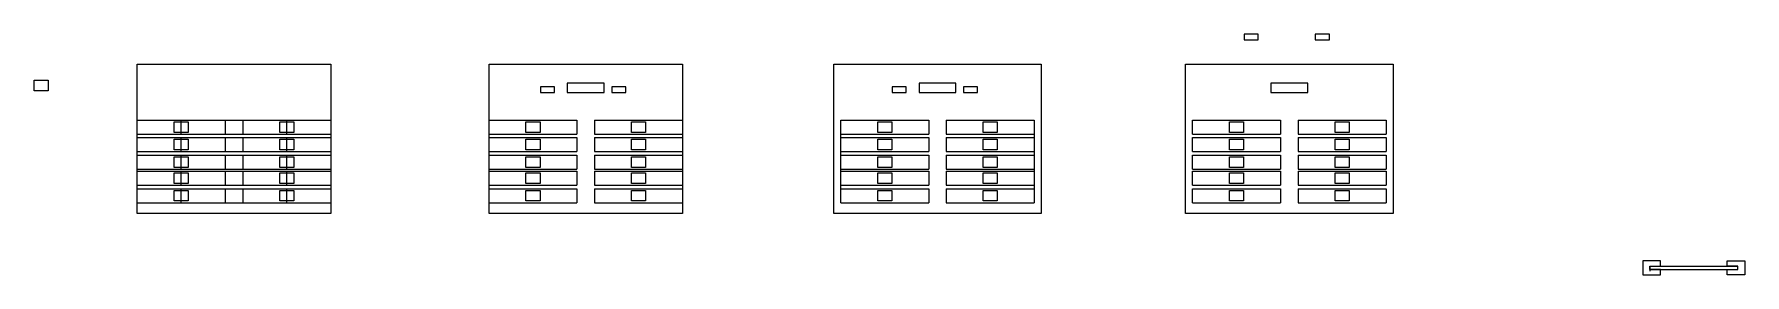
# Model space of a CAD drawing. Header units: inches. Extents: x -12 to 474, y -42 to 27.
import ezdxf

# ---------------------------------------------------------------- set-up
doc = ezdxf.new("R2010")
doc.units = ezdxf.units.IN
doc.header["$MEASUREMENT"] = 0

msp = doc.modelspace()

# ---------------------------------------------------------------- linework, layer by layer
for p, q in [((17.3, 2.23), (72.3, 2.23)), ((29.75, -1.77), (29.75, 2.23)), ((42.25, 2.23), (42.25, -1.77)), ((47.25, 2.23), (47.25, -1.77)), ((59.75, -1.77), (59.75, 2.23)), ((117.3, 2.23), (142.25, 2.23)), ((142.25, 2.23), (142.25, -1.77)), ((147.25, 2.23), (147.25, -1.77)), ((147.25, 2.23), (172.3, 2.23)), ((217.25, 2.23), (242.25, 2.23)), ((242.25, 2.23), (242.25, -1.77)), ((247.25, 2.23), (272.25, 2.23)), ((247.25, 2.23), (247.25, -1.77)), ((317.25, 2.23), (342.25, 2.23)), ((342.25, 2.23), (342.25, -1.77)), ((347.25, 2.23), (372.25, 2.23)), ((347.25, 2.23), (347.25, -1.77)), ((17.3, -1.77), (72.3, -1.77)), ((17.3, -2.67), (72.3, -2.67)), ((29.75, -6.67), (29.75, -2.67)), ((42.25, -2.67), (42.25, -6.67)), ((47.25, -2.67), (47.25, -6.67)), ((59.75, -6.67), (59.75, -2.67)), ((117.3, -1.77), (142.25, -1.77)), ((117.3, -2.67), (142.25, -2.67)), ((142.25, -2.67), (142.25, -6.67)), ((147.25, -1.77), (172.3, -1.77)), ((147.25, -2.67), (147.25, -6.67)), ((147.25, -2.67), (172.3, -2.67)), ((217.25, -1.77), (242.25, -1.77)), ((217.25, -2.67), (242.25, -2.67)), ((242.25, -2.67), (242.25, -6.67)), ((247.25, -1.77), (272.25, -1.77)), ((247.25, -2.67), (272.25, -2.67)), ((247.25, -2.67), (247.25, -6.67)), ((317.25, -1.77), (342.25, -1.77)), ((317.25, -2.67), (342.25, -2.67)), ((342.25, -2.67), (342.25, -6.67)), ((347.25, -1.77), (372.25, -1.77)), ((347.25, -2.67), (372.25, -2.67)), ((347.25, -2.67), (347.25, -6.67)), ((17.3, -6.67), (72.3, -6.67)), ((17.3, -7.72), (72.3, -7.72)), ((29.75, -11.72), (29.75, -7.72)), ((42.25, -7.72), (42.25, -11.72)), ((47.25, -7.72), (47.25, -11.72)), ((59.75, -11.72), (59.75, -7.72)), ((117.3, -6.67), (142.25, -6.67)), ((117.3, -7.72), (142.25, -7.72)), ((142.25, -7.72), (142.25, -11.72)), ((147.25, -6.67), (172.3, -6.67)), ((147.25, -7.72), (147.25, -11.72)), ((147.25, -7.72), (172.3, -7.72)), ((217.25, -6.67), (242.25, -6.67)), ((217.25, -7.72), (242.25, -7.72)), ((242.25, -7.72), (242.25, -11.72)), ((247.25, -6.67), (272.25, -6.67)), ((247.25, -7.72), (272.25, -7.72)), ((247.25, -7.72), (247.25, -11.72)), ((317.25, -6.67), (342.25, -6.67)), ((317.25, -7.72), (342.25, -7.72)), ((342.25, -7.72), (342.25, -11.72)), ((347.25, -6.67), (372.25, -6.67)), ((347.25, -7.72), (372.25, -7.72)), ((347.25, -7.72), (347.25, -11.72)), ((17.3, -11.72), (72.3, -11.72)), ((17.3, -12.27), (72.3, -12.27)), ((29.75, -16.27), (29.75, -12.27)), ((42.25, -12.27), (42.25, -16.27)), ((47.25, -12.27), (47.25, -16.27)), ((59.75, -16.27), (59.75, -12.27)), ((117.3, -11.72), (142.25, -11.72)), ((117.3, -12.27), (142.25, -12.27)), ((142.25, -12.27), (142.25, -16.27)), ((147.25, -11.72), (172.3, -11.72)), ((147.25, -12.27), (147.25, -16.27)), ((147.25, -12.27), (172.3, -12.27)), ((217.25, -11.72), (242.25, -11.72)), ((217.25, -12.27), (242.25, -12.27)), ((242.25, -12.27), (242.25, -16.27)), ((247.25, -11.72), (272.25, -11.72)), ((247.25, -12.27), (272.25, -12.27)), ((247.25, -12.27), (247.25, -16.27)), ((317.25, -11.72), (342.25, -11.72)), ((317.25, -12.27), (342.25, -12.27)), ((342.25, -12.27), (342.25, -16.27)), ((347.25, -11.72), (372.25, -11.72)), ((347.25, -12.27), (372.25, -12.27)), ((347.25, -12.27), (347.25, -16.27)), ((17.3, -16.27), (72.3, -16.27)), ((17.3, -17.27), (72.3, -17.27)), ((29.75, -21.27), (29.75, -17.27)), ((42.25, -17.27), (42.25, -21.27)), ((47.25, -17.27), (47.25, -21.27)), ((59.75, -21.27), (59.75, -17.27)), ((117.3, -16.27), (142.25, -16.27)), ((117.3, -17.27), (142.25, -17.27)), ((142.25, -17.27), (142.25, -21.27)), ((147.25, -16.27), (172.3, -16.27)), ((147.25, -17.27), (147.25, -21.27)), ((147.25, -17.27), (172.3, -17.27)), ((217.25, -16.27), (242.25, -16.27)), ((217.25, -17.27), (242.25, -17.27)), ((242.25, -17.27), (242.25, -21.27)), ((247.25, -16.27), (272.25, -16.27)), ((247.25, -17.27), (272.25, -17.27)), ((247.25, -17.27), (247.25, -21.27)), ((317.25, -16.27), (342.25, -16.27)), ((317.25, -17.27), (342.25, -17.27)), ((342.25, -17.27), (342.25, -21.27)), ((347.25, -16.27), (372.25, -16.27)), ((347.25, -17.27), (372.25, -17.27)), ((347.25, -17.27), (347.25, -21.27)), ((17.3, -21.27), (72.3, -21.27)), ((117.3, -21.27), (142.25, -21.27)), ((147.25, -21.27), (172.3, -21.27)), ((217.25, -21.27), (242.25, -21.27)), ((247.25, -21.27), (272.25, -21.27)), ((317.25, -21.27), (342.25, -21.27)), ((347.25, -21.27), (372.25, -21.27)), ((450.25, -39.27, 24), (450.25, -38.77, 24)), ((447.25, -39.27), (472.25, -39.27)), ((447.25, -40.27), (472.25, -40.27))]:
    msp.add_line(p, q)
at = {"extrusion": (0, -1, 0)}
msp.add_line((447.25, -40.27, 24), (447.25, -40.77, 24), dxfattribs=at)
for points in [[(331.88, 25.08), (335.88, 25.08), (335.88, 26.68), (331.88, 26.68), (331.88, 25.08)], [(352.15, 25.08), (356.15, 25.08), (356.15, 26.68), (352.15, 26.68), (352.15, 25.08)], [(-12.05, 10.58), (-12.05, 13.58), (-8.05, 13.58), (-8.05, 10.58), (-12.05, 10.58)], [(131.88, 10.08), (135.88, 10.08), (135.88, 11.68), (131.88, 11.68), (131.88, 10.08)], [(139.5, 10.13), (150, 10.13), (150, 12.73), (139.5, 12.73), (139.5, 10.13)], [(152.15, 10.08), (156.15, 10.08), (156.15, 11.68), (152.15, 11.68), (152.15, 10.08)], [(231.88, 10.08), (235.88, 10.08), (235.88, 11.68), (231.88, 11.68), (231.88, 10.08)], [(239.5, 10.13), (250, 10.13), (250, 12.73), (239.5, 12.73), (239.5, 10.13)], [(252.15, 10.08), (256.15, 10.08), (256.15, 11.68), (252.15, 11.68), (252.15, 10.08)], [(339.5, 10.13), (350, 10.13), (350, 12.73), (339.5, 12.73), (339.5, 10.13)], [(27.75, -1.27), (27.75, 1.73), (31.75, 1.73), (31.75, -1.27), (27.75, -1.27)], [(57.75, -1.27), (57.75, 1.73), (61.75, 1.73), (61.75, -1.27), (57.75, -1.27)], [(127.75, -1.27), (127.75, 1.73), (131.75, 1.73), (131.75, -1.27), (127.75, -1.27)], [(157.75, -1.27), (157.75, 1.73), (161.75, 1.73), (161.75, -1.27), (157.75, -1.27)], [(217.25, -21.27), (217.25, 2.23)], [(227.75, -1.27), (227.75, 1.73), (231.75, 1.73), (231.75, -1.27), (227.75, -1.27)], [(257.75, -1.27), (257.75, 1.73), (261.75, 1.73), (261.75, -1.27), (257.75, -1.27)], [(272.25, 2.23), (272.25, -21.27)], [(317.25, -1.77), (317.25, 2.23)], [(327.75, -1.27), (327.75, 1.73), (331.75, 1.73), (331.75, -1.27), (327.75, -1.27)], [(357.75, -1.27), (357.75, 1.73), (361.75, 1.73), (361.75, -1.27), (357.75, -1.27)], [(372.25, 2.23), (372.25, -1.77)], [(27.75, -6.17), (27.75, -3.17), (31.75, -3.17), (31.75, -6.17), (27.75, -6.17)], [(57.75, -6.17), (57.75, -3.17), (61.75, -3.17), (61.75, -6.17), (57.75, -6.17)], [(127.75, -6.17), (127.75, -3.17), (131.75, -3.17), (131.75, -6.17), (127.75, -6.17)], [(157.75, -6.17), (157.75, -3.17), (161.75, -3.17), (161.75, -6.17), (157.75, -6.17)], [(227.75, -6.17), (227.75, -3.17), (231.75, -3.17), (231.75, -6.17), (227.75, -6.17)], [(257.75, -6.17), (257.75, -3.17), (261.75, -3.17), (261.75, -6.17), (257.75, -6.17)], [(317.25, -6.67), (317.25, -2.67)], [(327.75, -6.17), (327.75, -3.17), (331.75, -3.17), (331.75, -6.17), (327.75, -6.17)], [(357.75, -6.17), (357.75, -3.17), (361.75, -3.17), (361.75, -6.17), (357.75, -6.17)], [(372.25, -2.67), (372.25, -6.67)], [(27.75, -11.22), (27.75, -8.22), (31.75, -8.22), (31.75, -11.22), (27.75, -11.22)], [(57.75, -11.22), (57.75, -8.22), (61.75, -8.22), (61.75, -11.22), (57.75, -11.22)], [(127.75, -11.22), (127.75, -8.22), (131.75, -8.22), (131.75, -11.22), (127.75, -11.22)], [(157.75, -11.22), (157.75, -8.22), (161.75, -8.22), (161.75, -11.22), (157.75, -11.22)], [(227.75, -11.22), (227.75, -8.22), (231.75, -8.22), (231.75, -11.22), (227.75, -11.22)], [(257.75, -11.22), (257.75, -8.22), (261.75, -8.22), (261.75, -11.22), (257.75, -11.22)], [(317.25, -11.72), (317.25, -7.72)], [(327.75, -11.22), (327.75, -8.22), (331.75, -8.22), (331.75, -11.22), (327.75, -11.22)], [(357.75, -11.22), (357.75, -8.22), (361.75, -8.22), (361.75, -11.22), (357.75, -11.22)], [(372.25, -7.72), (372.25, -11.72)], [(27.75, -15.77), (27.75, -12.77), (31.75, -12.77), (31.75, -15.77), (27.75, -15.77)], [(57.75, -15.77), (57.75, -12.77), (61.75, -12.77), (61.75, -15.77), (57.75, -15.77)], [(127.75, -15.77), (127.75, -12.77), (131.75, -12.77), (131.75, -15.77), (127.75, -15.77)], [(157.75, -15.77), (157.75, -12.77), (161.75, -12.77), (161.75, -15.77), (157.75, -15.77)], [(227.75, -15.77), (227.75, -12.77), (231.75, -12.77), (231.75, -15.77), (227.75, -15.77)], [(257.75, -15.77), (257.75, -12.77), (261.75, -12.77), (261.75, -15.77), (257.75, -15.77)], [(317.25, -16.27), (317.25, -12.27)], [(327.75, -15.77), (327.75, -12.77), (331.75, -12.77), (331.75, -15.77), (327.75, -15.77)], [(357.75, -15.77), (357.75, -12.77), (361.75, -12.77), (361.75, -15.77), (357.75, -15.77)], [(372.25, -12.27), (372.25, -16.27)], [(27.75, -20.77), (27.75, -17.77), (31.75, -17.77), (31.75, -20.77), (27.75, -20.77)], [(57.75, -20.77), (57.75, -17.77), (61.75, -17.77), (61.75, -20.77), (57.75, -20.77)], [(127.75, -20.77), (127.75, -17.77), (131.75, -17.77), (131.75, -20.77), (127.75, -20.77)], [(157.75, -20.77), (157.75, -17.77), (161.75, -17.77), (161.75, -20.77), (157.75, -20.77)], [(227.75, -20.77), (227.75, -17.77), (231.75, -17.77), (231.75, -20.77), (227.75, -20.77)], [(257.75, -20.77), (257.75, -17.77), (261.75, -17.77), (261.75, -20.77), (257.75, -20.77)], [(317.25, -21.27), (317.25, -17.27)], [(327.75, -20.77), (327.75, -17.77), (331.75, -17.77), (331.75, -20.77), (327.75, -20.77)], [(357.75, -20.77), (357.75, -17.77), (361.75, -17.77), (361.75, -20.77), (357.75, -20.77)], [(372.25, -17.27), (372.25, -21.27)], [(472.25, -40.27), (472.25, -39.27)]]:
    msp.add_lwpolyline(points)
for points in [[(17.25, 18.13), (72.25, 18.13), (72.25, -24.37), (17.25, -24.37)], [(117.25, 18.13), (172.25, 18.13), (172.25, -24.37), (117.25, -24.37)], [(274.25, 18.13), (274.25, -24.37), (272.25, -24.37), (217.25, -24.37), (215.25, -24.37), (215.25, 18.13), (217.25, 18.13), (272.25, 18.13)], [(374.25, 18.13), (374.25, -24.37), (372.25, -24.37), (317.25, -24.37), (315.25, -24.37), (315.25, 18.13), (317.25, 18.13), (372.25, 18.13)], [(450.25, -39.27), (450.25, -37.77), (447.25, -37.77), (445.25, -37.77), (445.25, -41.77), (447.25, -41.77), (447.25, -41.77), (450.25, -41.77), (450.25, -40.27), (447.25, -40.27), (447.25, -39.27)], [(469.25, -39.27), (469.25, -37.77), (472.25, -37.77), (474.25, -37.77), (474.25, -41.77), (472.25, -41.77), (472.25, -41.77), (469.25, -41.77), (469.25, -40.27), (472.25, -40.27), (472.25, -39.27)], [(447.25, -39.27), (447.25, -40.27)]]:
    msp.add_lwpolyline(points, close=True)

doc.saveas('drawing.dxf')
